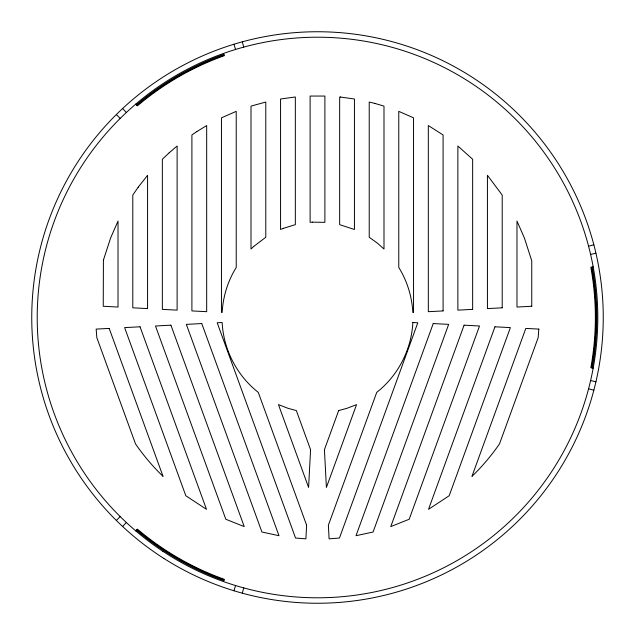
<?xml version="1.0" encoding="UTF-8"?>
<svg xmlns="http://www.w3.org/2000/svg" width="635" height="635" viewBox="0 0 635 635"><rect width="100%" height="100%" fill="white"/><g stroke="black" fill="none" stroke-linecap="round" stroke-linejoin="round"><path stroke-width="0.95" d="M591.51 367.792C597.551 334.621 597.551 300.379 591.51 267.208M592.185 367.911C598.241 334.661 598.241 300.339 592.185 267.089M242.3 593.177L243.737 587.915M233.958 590.764L235.553 585.549M223.472 581.557L224.274 579.303C192.603 567.976 163.028 550.902 137.382 529.138L135.834 530.955M122.618 526.486L126.341 522.494M116.356 520.462L120.198 516.588M136.501 104.823C162.274 82.955 191.992 65.794 223.822 54.412M136.938 105.346C162.647 83.526 192.294 66.405 224.044 55.054M588.566 246.174L593.844 244.785M590.614 254.444L595.924 253.222M593.193 266.898L590.844 267.335C596.868 300.426 596.868 334.574 590.844 367.665L593.193 368.102M590.614 380.555L595.924 381.778M588.566 388.826L593.844 390.215M224.044 579.945C192.294 568.595 162.647 551.474 136.938 529.653M223.822 580.588C191.992 569.206 162.274 552.045 136.501 530.177M116.356 114.538L120.198 118.412M122.618 108.514L126.341 112.506M135.834 104.045L137.382 105.862C163.028 84.098 192.603 67.024 224.274 55.697L223.472 53.443M233.958 44.236L235.553 49.451M242.3 41.823L243.737 47.085M306.618 525.208L305.903 538.837L295.553 538.028L217.202 322.755L222.155 322.501C223.472 349.528 236.934 375.666 258.255 392.343L306.618 525.208M310.571 449.675L308.594 487.442L278.447 404.622L287.996 408.305L296.339 410.575L310.571 449.675M222.544 307.523L222.155 312.499L221.456 312.468L221.456 117.832L236.228 111.339L236.228 267.446C228.711 279.543 224.068 293.37 222.544 307.523M412.845 322.501C411.528 349.528 398.066 375.666 376.745 392.343L328.382 525.208L329.097 538.837L339.447 538.028L417.798 322.755L412.845 322.501M538.837 329.097L538.163 337.669L499.523 443.833C491.466 455.573 482.179 466.479 471.956 476.385L525.812 328.414L538.837 329.097M103.41 260.136L103.243 306.268L118.023 307.046L118.023 221.051L110.577 238.069L103.41 260.136M338.661 410.575L324.429 449.675L326.406 487.442L356.552 404.622L347.004 408.305L338.661 410.575M433.229 323.564L356.013 535.702L373.078 532.019L448.659 324.374L433.229 323.564M464.09 325.183L390.779 526.598L409.178 519.255L479.52 325.993L464.09 325.183M494.951 326.803L428.514 509.333L449.183 495.737L510.381 327.604L494.951 326.803M138.184 187.222L132.794 195.064L132.794 307.816L147.574 308.594L147.574 175.292L138.184 187.222M169.188 152.789L162.346 159.282L162.346 309.372L177.125 310.142L177.125 146.01L169.188 152.789M253.611 246.547L251.008 249.023L251.008 106.109L265.779 102.052L265.779 237.252L253.611 246.547M196.786 131.612L191.905 134.969L191.905 310.92L206.677 311.69L206.677 125.547L196.786 131.612M283.281 228.362L280.559 229.489L280.559 99.004L295.338 96.988L295.338 224.663L283.281 228.362M312.499 222.155L310.11 222.345L310.11 96.052L324.89 96.052L324.89 222.345L312.499 222.155M109.188 328.414L96.163 329.097L96.837 337.669L135.477 443.833C143.534 455.573 152.821 466.479 163.044 476.385L109.188 328.414M140.049 326.803L124.619 327.604L185.817 495.737L206.486 509.333L140.049 326.803M170.91 325.183L155.48 325.993L225.822 519.255L244.221 526.598L170.91 325.183M201.771 323.564L186.341 324.374L261.922 532.019L278.987 535.702L201.771 323.564M413.544 312.468L412.845 312.499C411.98 296.632 407.17 280.964 398.772 267.446L398.772 111.339L413.544 117.832L413.544 312.468M443.095 310.92L428.323 311.69L428.323 125.547L443.095 134.969L443.095 310.92M472.654 309.372L457.875 310.142L457.875 146.01L472.654 159.282L472.654 309.372M502.206 307.816L487.426 308.594L487.426 175.292L502.206 195.064L502.206 307.816M531.757 306.268L516.977 307.046L516.977 221.051L524.423 238.069L531.757 260.818L531.757 306.268M340.67 97.068L339.661 96.988L339.661 224.663L354.441 229.489L354.441 99.004L340.67 97.068M374.864 103.41L369.221 102.052L369.221 237.252L377.587 243.3L383.992 249.023L383.992 106.109L374.864 103.41M162.933 551.323A280.297 280.297 0 0 0 597.281 334.447A280.297 280.297 0 0 0 192.286 66.731A280.297 280.297 0 0 0 162.933 551.323M163.83 558.411A285.75 285.75 0 0 0 602.972 330.129A285.75 285.75 0 0 0 185.698 63.96A285.75 285.75 0 0 0 163.83 558.411"/></g></svg>
